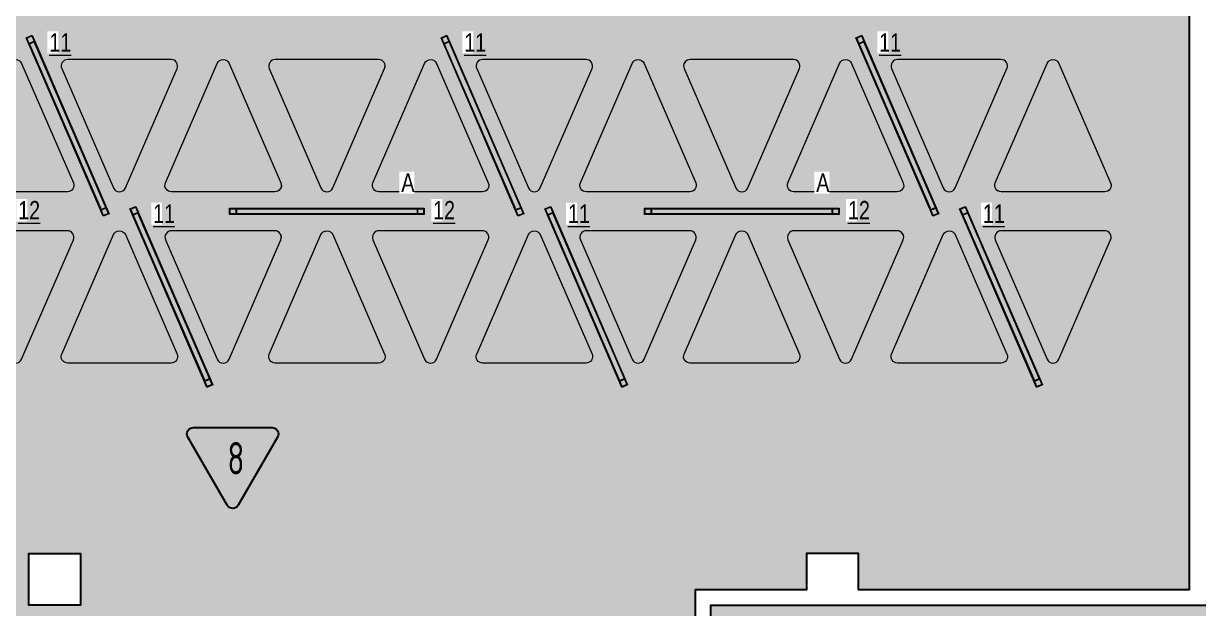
# Model space of a CAD drawing. Header units: millimetres. Extents: x -510890 to 418982, y -118257 to 141350.
# Drawn here: x -206474 to -197412, y 118376 to 122889 of the extents above; entities that cross this region are included whole.
import ezdxf

# ---------------------------------------------------------------- set-up
doc = ezdxf.new("R2010")
doc.units = ezdxf.units.MM
for name, color, linetype, lineweight in [('_ЭОМ_ОБЩ_Освещение_текст тип светильника', 172, 'Continuous', 50), ('_ЭОМ_светильник А', 1, 'Continuous', 35), ('_ЭОМ_светильник Р', 4, 'Continuous', 35), ('АР_Потолки_Штриховка', 252, 'Continuous', 0)]:
    doc.layers.add(name, color=color, linetype=linetype, lineweight=lineweight)
doc.layers.add('RAL 9010', color=7, linetype='Continuous')
doc.layers.add('X-ref Light', color=250, linetype='Continuous')
for name, color, linetype, lineweight, true_color in [('АР_Потолок_RAL 095 85 40', 7, 'Continuous', 5, 0xddc87a), ('АР_Потолок_RAL 100 70 20', 7, 'Continuous', 5, 0xb3ac85), ('АР_Потолок_Покраска', 7, 'Continuous', 5, 0x007399)]:
    doc.layers.add(name, color=color, linetype=linetype, lineweight=lineweight, true_color=true_color)
doc.layers.get('X-ref Light').off()
doc.styles.add('ISOCPEUR', font='isocpeur.ttf', dxfattribs={"height": 800})
doc.styles.add('ГОСТ', font='cad.shx', dxfattribs={"width": 0.8})

# ---------------------------------------------------------------- blocks, each defined once
blk = doc.blocks.new('RVE-PLS5070-1500-P')
at = {"color": 0, "linetype": 'ByBlock', "lineweight": -2, "ltscale": 40}
for points in [[(750, -25), (-750, -25), (-750, 25), (750, 25)], [(745, -20), (-745, -20), (-745, 20), (745, 20)]]:
    blk.add_lwpolyline(points, close=True, dxfattribs=at)
blk = doc.blocks.new('A$C35e846bc')
at = {"layer": 'АР_Потолки_Штриховка', "color": 18, "lineweight": 18, "ltscale": 100, "true_color": 0x000000}
for points in [[(2671.1, 63212.1), (2114.6, 64496.7), (2068.7, 64476.9), (2625.2, 63192.2)], [(2664.5, 63214.7), (2112, 64490.2), (2075.3, 64474.3), (2627.8, 63198.8)], [(5871.1, 63212.1), (5314.6, 64496.7), (5268.7, 64476.9), (5825.2, 63192.2)], [(5864.5, 63214.7), (5312, 64490.2), (5275.3, 64474.3), (5827.8, 63198.8)], [(9071.1, 63212.1), (8514.6, 64496.7), (8468.7, 64476.9), (9025.2, 63192.2)], [(9064.5, 63214.7), (8512, 64490.2), (8475.3, 64474.3), (9027.8, 63198.8)], [(3471.1, 61891.3), (2914.6, 63176), (2868.7, 63156.1), (3425.2, 61871.5)], [(3464.5, 61893.9), (2912, 63169.4), (2875.3, 63153.5), (3427.8, 61878)], [(3669.9, 63209.1), (5069.9, 63209.1), (5069.9, 63159.1), (3669.9, 63159.1)], [(3674.9, 63204.1), (5064.9, 63204.1), (5064.9, 63164.1), (3674.9, 63164.1)], [(6671.1, 61891.3), (6114.6, 63176), (6068.7, 63156.1), (6625.2, 61871.5)], [(6664.5, 61893.9), (6112, 63169.4), (6075.3, 63153.5), (6627.8, 61878)], [(6869.9, 63209.1), (8269.9, 63209.1), (8269.9, 63159.1), (6869.9, 63159.1)], [(6874.9, 63204.1), (8264.9, 63204.1), (8264.9, 63164.1), (6874.9, 63164.1)], [(9871.1, 61891.3), (9314.6, 63176), (9268.7, 63156.1), (9825.2, 61871.5)], [(9864.5, 61893.9), (9312, 63169.4), (9275.3, 63153.5), (9827.8, 61878)]]:
    blk.add_lwpolyline(points, close=True, dxfattribs=at)
for points in [[(2414.7, 63404, -0.539691), (2368.8, 63334.1), (1571.1, 63334.1, -0.539691), (1525.2, 63404), (1924, 64324.7, -0.656611), (2015.8, 64324.7), (2414.7, 63404)], [(3214.7, 64285, 0.539691), (3168.8, 64354.9), (2371.1, 64354.9, 0.539691), (2325.2, 64285), (2724, 63364.2, 0.656611), (2815.8, 63364.2), (3214.7, 64285)], [(4014.7, 63404, -0.539691), (3968.8, 63334.1), (3171.1, 63334.1, -0.539691), (3125.2, 63404), (3524, 64324.7, -0.656611), (3615.8, 64324.7), (4014.7, 63404)], [(4814.7, 64285, 0.539691), (4768.8, 64354.9), (3971.1, 64354.9, 0.539691), (3925.2, 64285), (4324, 63364.2, 0.656611), (4415.8, 63364.2), (4814.7, 64285)], [(5614.7, 63404, -0.539691), (5568.8, 63334.1), (4771.1, 63334.1, -0.539691), (4725.2, 63404), (5124, 64324.7, -0.656611), (5215.8, 64324.7), (5614.7, 63404)], [(6414.7, 64285, 0.539691), (6368.8, 64354.9), (5571.1, 64354.9, 0.539691), (5525.2, 64285), (5924, 63364.2, 0.656611), (6015.8, 63364.2), (6414.7, 64285)], [(7214.7, 63404, -0.539691), (7168.8, 63334.1), (6371.1, 63334.1, -0.539691), (6325.2, 63404), (6724, 64324.7, -0.656611), (6815.8, 64324.7), (7214.7, 63404)], [(8014.7, 64285, 0.539691), (7968.8, 64354.9), (7171.1, 64354.9, 0.539691), (7125.2, 64285), (7524, 63364.2, 0.656611), (7615.8, 63364.2), (8014.7, 64285)], [(8814.7, 63404, -0.539691), (8768.8, 63334.1), (7971.1, 63334.1, -0.539691), (7925.2, 63404), (8324, 64324.7, -0.656611), (8415.8, 64324.7), (8814.7, 63404)], [(9614.7, 64285, 0.539691), (9568.8, 64354.9), (8771.1, 64354.9, 0.539691), (8725.2, 64285), (9124, 63364.2, 0.656611), (9215.8, 63364.2), (9614.7, 64285)], [(10414.7, 63404, -0.539691), (10368.8, 63334.1), (9571.1, 63334.1, -0.539691), (9525.2, 63404), (9924, 64324.7, -0.656611), (10015.8, 64324.7), (10414.7, 63404)], [(2414.7, 62964.2, 0.539691), (2368.8, 63034.1), (1571.1, 63034.1, 0.539691), (1525.2, 62964.2), (1924, 62043.5, 0.656611), (2015.8, 62043.5), (2414.7, 62964.2)], [(3214.7, 62083.2, -0.539691), (3168.8, 62013.4), (2371.1, 62013.4, -0.539691), (2325.2, 62083.2), (2724, 63004, -0.656611), (2815.8, 63004), (3214.7, 62083.2)], [(4014.7, 62964.2, 0.539691), (3968.8, 63034.1), (3171.1, 63034.1, 0.539691), (3125.2, 62964.2), (3524, 62043.5, 0.656611), (3615.8, 62043.5), (4014.7, 62964.2)], [(4814.7, 62083.2, -0.539691), (4768.8, 62013.4), (3971.1, 62013.4, -0.539691), (3925.2, 62083.2), (4324, 63004, -0.656611), (4415.8, 63004), (4814.7, 62083.2)], [(5614.7, 62964.2, 0.539691), (5568.8, 63034.1), (4771.1, 63034.1, 0.539691), (4725.2, 62964.2), (5124, 62043.5, 0.656611), (5215.8, 62043.5), (5614.7, 62964.2)], [(6414.7, 62083.2, -0.539691), (6368.8, 62013.4), (5571.1, 62013.4, -0.539691), (5525.2, 62083.2), (5924, 63004, -0.656611), (6015.8, 63004), (6414.7, 62083.2)], [(7214.7, 62964.2, 0.539691), (7168.8, 63034.1), (6371.1, 63034.1, 0.539691), (6325.2, 62964.2), (6724, 62043.5, 0.656611), (6815.8, 62043.5), (7214.7, 62964.2)], [(8014.7, 62083.2, -0.539691), (7968.8, 62013.4), (7171.1, 62013.4, -0.539691), (7125.2, 62083.2), (7524, 63004, -0.656611), (7615.8, 63004), (8014.7, 62083.2)], [(8814.7, 62964.2, 0.539691), (8768.8, 63034.1), (7971.1, 63034.1, 0.539691), (7925.2, 62964.2), (8324, 62043.5, 0.656611), (8415.8, 62043.5), (8814.7, 62964.2)], [(9614.7, 62083.2, -0.539691), (9568.8, 62013.4), (8771.1, 62013.4, -0.539691), (8725.2, 62083.2), (9124, 63004, -0.656611), (9215.8, 63004), (9614.7, 62083.2)], [(10414.7, 62964.2, 0.539691), (10368.8, 63034.1), (9571.1, 63034.1, 0.539691), (9525.2, 62964.2), (9924, 62043.5, 0.656611), (10015.8, 62043.5), (10414.7, 62964.2)]]:
    blk.add_lwpolyline(points, format="xyb", dxfattribs=at)
at = {"layer": '_ЭОМ_светильник А', "color": 18, "lineweight": 18, "ltscale": 100, "true_color": 0x000000, "rotation": 180}
for p in [(4369.9, 63184.1), (7569.9, 63184.1)]:
    blk.add_blockref('RVE-PLS5070-1500-P', p, dxfattribs=at)
at = {"layer": '_ЭОМ_светильник Р', "color": 18, "lineweight": 18, "ltscale": 100, "true_color": 0x000000, "rotation": 293.3109098092323}
for p in [(3169.9, 62523.7), (6369.9, 62523.7), (9569.9, 62523.7)]:
    blk.add_blockref('RVE-PLS5070-1500-P', p, dxfattribs=at)
at = {"layer": '_ЭОМ_ОБЩ_Освещение_текст тип светильника', "color": 18, "lineweight": 18, "ltscale": 40, "true_color": 0x000000, "char_height": 142.19, "width": 55.872, "attachment_point": 1, "style": 'ГОСТ', "bg_fill": 3, "box_fill_scale": 1.1, "bg_fill_color": 256, "bg_fill_transparency": 0}
for s, insert in [('{\\L12}', (1988.9, 63263.6)), ('{\\L12}', (5188.9, 63263.6)), ('{\\L12}', (8388.9, 63263.6)), ('{\\L11}', (3029.1, 63237.3)), ('{\\L11}', (6229.1, 63237.3)), ('{\\L11}', (9429.1, 63237.3))]:
    blk.add_mtext(s, dxfattribs=dict(at, insert=insert))
at = {"layer": '_ЭОМ_светильник А', "color": 18, "lineweight": 18, "ltscale": 100, "true_color": 0x000000, "char_height": 142.2, "width": 86.044, "attachment_point": 1, "style": 'ГОСТ', "bg_fill": 3, "box_fill_scale": 1.1, "bg_fill_color": 256, "bg_fill_transparency": 0}
for insert in [(4944.1, 63476.1), (8144.1, 63476.1)]:
    blk.add_mtext('А', dxfattribs=dict(at, insert=insert))
at = {"layer": '_ЭОМ_светильник Р', "color": 18, "lineweight": 18, "ltscale": 100, "true_color": 0x000000, "rotation": 293.3109098092323}
for p in [(2369.9, 63844.5), (5569.9, 63844.5), (8769.9, 63844.5)]:
    blk.add_blockref('RVE-PLS5070-1500-P', p, dxfattribs=at)
at = {"layer": '_ЭОМ_ОБЩ_Освещение_текст тип светильника', "color": 18, "lineweight": 18, "ltscale": 40, "true_color": 0x000000, "char_height": 142.19, "width": 55.872, "attachment_point": 1, "style": 'ГОСТ', "bg_fill": 3, "box_fill_scale": 1.1, "bg_fill_color": 256, "bg_fill_transparency": 0}
for insert in [(2229.1, 64558.1), (5429.1, 64558.1), (8629.1, 64558.1)]:
    blk.add_mtext('{\\L11}', dxfattribs=dict(at, insert=insert))

msp = doc.modelspace()

# ---------------------------------------------------------------- hatches: boundary and pattern name
at = {"layer": 'RAL 9010', "ltscale": 100, "true_color": 0xe1be89}
h = msp.add_hatch(color=31, dxfattribs=at)
h.dxf.hatch_style = 1
h.paths.add_polyline_path([(-205289.2, 122540.7, 0.539691), (-205335.1, 122610.5), (-206132.8, 122610.5, 0.539691), (-206178.6, 122540.7), (-205779.8, 121619.9, 0.656611), (-205688, 121619.9)])
h = msp.add_hatch(color=31, dxfattribs=at)
h.dxf.hatch_style = 1
h.paths.add_polyline_path([(-204179.8, 121619.9, 0.656611), (-204088, 121619.9), (-203689.2, 122540.7, 0.539691), (-203735.1, 122610.5), (-204532.8, 122610.5, 0.539691), (-204578.6, 122540.7)])
h = msp.add_hatch(color=31, dxfattribs=at)
h.dxf.hatch_style = 1
h.paths.add_polyline_path([(-201688, 122580.4, 0.656611), (-201779.8, 122580.4), (-202178.6, 121659.7, 0.539691), (-202132.8, 121589.8), (-201335.1, 121589.8, 0.539691), (-201289.2, 121659.7)])
h = msp.add_hatch(color=31, dxfattribs=at)
h.dxf.hatch_style = 1
h.paths.add_polyline_path([(-198889.2, 122540.7, 0.539691), (-198935.1, 122610.5), (-199732.8, 122610.5, 0.539691), (-199778.6, 122540.7), (-199379.8, 121619.9, 0.656611), (-199288, 121619.9)])
h = msp.add_hatch(color=31, dxfattribs=at)
h.dxf.hatch_style = 1
h.paths.add_polyline_path([(-203379.8, 120299.2, 0.656611), (-203288, 120299.2), (-202889.2, 121219.9, 0.539691), (-202935.1, 121289.8), (-203732.8, 121289.8, 0.539691), (-203778.6, 121219.9)])
h = msp.add_hatch(color=31, dxfattribs=at)
h.dxf.hatch_style = 1
h.paths.add_polyline_path([(-201378.6, 120338.9, 0.539691), (-201332.8, 120269), (-200535.1, 120269, 0.539691), (-200489.2, 120338.9), (-200888, 121259.7, 0.656611), (-200979.8, 121259.7)])
h = msp.add_hatch(color=31, dxfattribs=at)
h.dxf.hatch_style = 1
h.paths.add_polyline_path([(-198932.8, 121289.8, 0.539691), (-198978.6, 121219.9), (-198579.8, 120299.2, 0.656611), (-198488, 120299.2), (-198089.2, 121219.9, 0.539691), (-198135.1, 121289.8)])
at = {"layer": 'АР_Потолки_Штриховка', "ltscale": 100, "true_color": 0xf8f6b0}
h = msp.add_hatch(color=51, dxfattribs=at)
h.dxf.hatch_style = 1
h.paths.add_polyline_path([(-205839.3, 121470.4), (-206391.8, 122745.9), (-206428.5, 122730), (-205876, 121454.5)])
h = msp.add_hatch(color=51, dxfattribs=at)
h.dxf.hatch_style = 1
h.paths.add_polyline_path([(-202639.3, 121470.4), (-203191.8, 122745.9), (-203228.5, 122730), (-202676, 121454.5)])
h = msp.add_hatch(color=51, dxfattribs=at)
h.dxf.hatch_style = 1
h.paths.add_polyline_path([(-199439.3, 121470.4), (-199991.8, 122745.9), (-200028.5, 122730), (-199476, 121454.5)])
h = msp.add_hatch(color=51, dxfattribs=at)
h.dxf.hatch_style = 1
h.paths.add_polyline_path([(-204828.9, 121459.8), (-203438.9, 121459.8), (-203438.9, 121419.8), (-204828.9, 121419.8)])
h = msp.add_hatch(color=51, dxfattribs=at)
h.dxf.hatch_style = 1
h.paths.add_polyline_path([(-201628.9, 121459.8), (-200238.9, 121459.8), (-200238.9, 121419.8), (-201628.9, 121419.8)])
h = msp.add_hatch(color=51, dxfattribs=at)
h.dxf.hatch_style = 1
h.paths.add_polyline_path([(-205039.3, 120149.6), (-205591.8, 121425.1), (-205628.5, 121409.2), (-205076, 120133.7)])
h = msp.add_hatch(color=51, dxfattribs=at)
h.dxf.hatch_style = 1
h.paths.add_polyline_path([(-201839.3, 120149.6), (-202391.8, 121425.1), (-202428.5, 121409.2), (-201876, 120133.7)])
h = msp.add_hatch(color=51, dxfattribs=at)
h.dxf.hatch_style = 1
h.paths.add_polyline_path([(-198639.3, 120149.6), (-199191.8, 121425.1), (-199228.5, 121409.2), (-198676, 120133.7)])
at = {"layer": 'АР_Потолок_RAL 095 85 40', "transparency": 33554687}
h = msp.add_hatch(color=256, dxfattribs=at)
h.dxf.hatch_style = 1
h.paths.add_polyline_path([(-206488, 122580.4, 0.656611), (-206579.8, 122580.4), (-206978.6, 121659.7, 0.539691), (-206932.8, 121589.8), (-206135.1, 121589.8, 0.539691), (-206089.2, 121659.7)])
h = msp.add_hatch(color=256, dxfattribs=at)
h.dxf.hatch_style = 1
h.paths.add_polyline_path([(-204888, 122580.4, 0.656611), (-204979.8, 122580.4), (-205378.6, 121659.7, 0.539691), (-205332.8, 121589.8), (-204535.1, 121589.8, 0.539691), (-204489.2, 121659.7)])
h = msp.add_hatch(color=256, dxfattribs=at)
h.dxf.hatch_style = 1
h.paths.add_polyline_path([(-202089.2, 122540.7, 0.539691), (-202135.1, 122610.5), (-202932.8, 122610.5, 0.539691), (-202978.6, 122540.7), (-202579.8, 121619.9, 0.656611), (-202488, 121619.9)])
h = msp.add_hatch(color=256, dxfattribs=at)
h.dxf.hatch_style = 1
h.paths.add_polyline_path([(-200088, 122580.4, 0.656611), (-200179.8, 122580.4), (-200578.6, 121659.7, 0.539691), (-200532.8, 121589.8), (-199735.1, 121589.8, 0.539691), (-199689.2, 121659.7)])
h = msp.add_hatch(color=256, dxfattribs=at)
h.dxf.hatch_style = 1
h.paths.add_polyline_path([(-205688, 121259.7, 0.656611), (-205779.8, 121259.7), (-206178.6, 120338.9, 0.539691), (-206132.8, 120269), (-205335.1, 120269, 0.539691), (-205289.2, 120338.9)])
h = msp.add_hatch(color=256, dxfattribs=at)
h.dxf.hatch_style = 1
h.paths.add_polyline_path([(-204578.6, 120338.9, 0.539691), (-204532.8, 120269), (-203735.1, 120269, 0.539691), (-203689.2, 120338.9), (-204088, 121259.7, 0.656611), (-204179.8, 121259.7)])
h = msp.add_hatch(color=256, dxfattribs=at)
h.dxf.hatch_style = 1
h.paths.add_polyline_path([(-202132.8, 121289.8, 0.539691), (-202178.6, 121219.9), (-201779.8, 120299.2, 0.656611), (-201688, 120299.2), (-201289.2, 121219.9, 0.539691), (-201335.1, 121289.8)])
h = msp.add_hatch(color=256, dxfattribs=at)
h.dxf.hatch_style = 1
h.paths.add_polyline_path([(-199288, 121259.7, 0.656611), (-199379.8, 121259.7), (-199778.6, 120338.9, 0.539691), (-199732.8, 120269), (-198935.1, 120269, 0.539691), (-198889.2, 120338.9)])
at = {"layer": 'АР_Потолок_RAL 100 70 20', "transparency": 33554687}
h = msp.add_hatch(color=256, dxfattribs=at)
h.dxf.hatch_style = 1
h.paths.add_polyline_path([(-203288, 122580.4, 0.656611), (-203379.8, 122580.4), (-203778.6, 121659.7, 0.539691), (-203732.8, 121589.8), (-202935.1, 121589.8, 0.539691), (-202889.2, 121659.7)])
h = msp.add_hatch(color=256, dxfattribs=at)
h.dxf.hatch_style = 1
h.paths.add_polyline_path([(-200979.8, 121619.9, 0.656611), (-200888, 121619.9), (-200489.2, 122540.7, 0.539691), (-200535.1, 122610.5), (-201332.8, 122610.5, 0.539691), (-201378.6, 122540.7)])
h = msp.add_hatch(color=256, dxfattribs=at)
h.dxf.hatch_style = 1
h.paths.add_polyline_path([(-198488, 122580.4, 0.656611), (-198579.8, 122580.4), (-198978.6, 121659.7, 0.539691), (-198932.8, 121589.8), (-198135.1, 121589.8, 0.539691), (-198089.2, 121659.7)])
h = msp.add_hatch(color=256, dxfattribs=at)
h.dxf.hatch_style = 1
h.paths.add_polyline_path([(-206579.8, 120299.2, 0.656611), (-206488, 120299.2), (-206089.2, 121219.9, 0.539691), (-206135.1, 121289.8), (-206932.8, 121289.8, 0.539691), (-206978.6, 121219.9)])
h = msp.add_hatch(color=256, dxfattribs=at)
h.dxf.hatch_style = 1
h.paths.add_polyline_path([(-205332.8, 121289.8, 0.539691), (-205378.6, 121219.9), (-204979.8, 120299.2, 0.656611), (-204888, 120299.2), (-204489.2, 121219.9, 0.539691), (-204535.1, 121289.8)])
h = msp.add_hatch(color=256, dxfattribs=at)
h.dxf.hatch_style = 1
h.paths.add_polyline_path([(-202488, 121259.7, 0.656611), (-202579.8, 121259.7), (-202978.6, 120338.9, 0.539691), (-202932.8, 120269), (-202135.1, 120269, 0.539691), (-202089.2, 120338.9)])
h = msp.add_hatch(color=256, dxfattribs=at)
h.dxf.hatch_style = 1
h.paths.add_polyline_path([(-200179.8, 120299.2, 0.656611), (-200088, 120299.2), (-199689.2, 121219.9, 0.539691), (-199735.1, 121289.8), (-200532.8, 121289.8, 0.539691), (-200578.6, 121219.9)])
at = {"layer": 'АР_Потолок_Покраска'}
h = msp.add_hatch(dxfattribs=at)
h.set_pattern_fill('CROSS', color=256, scale=25)
h.set_pattern_definition([(0, (-432611.07, 92549.41), (158.75, 158.75), [79.375, -238.125]), (90, (-432571.38, 92509.72), (-158.75, 158.75), [79.375, -238.125])])
h.paths.add_polyline_path([(-206433.9, 124400.7), (-206433.9, 124800.7), (-206033.9, 124800.7), (-206033.9, 124400.7)], flags=16)
h.paths.add_polyline_path([(-200433.9, 124400.7), (-200433.9, 124800.7), (-200033.9, 124800.7), (-200033.9, 124400.7)], flags=16)
h.paths.add_polyline_path([(-206433.9, 118400.7), (-206433.9, 118800.7), (-206033.9, 118800.7), (-206033.9, 118400.7)], flags=16)
edge = h.paths.add_edge_path()
edge.add_line((-205983.9, 130100.7), (-197483.9, 130100.7))
edge.add_line((-197483.9, 130100.7), (-197483.2, 118520.7))
edge.add_line((-197483.2, 118520.7), (-200033.9, 118520.7))
edge.add_line((-200033.9, 118520.7), (-200033.9, 118800.7))
edge.add_line((-200033.9, 118800.7), (-200433.9, 118800.7))
edge.add_line((-200433.9, 118800.7), (-200433.9, 118520.7))
edge.add_line((-200433.9, 118520.7), (-201293.4, 118520.6))
edge.add_line((-201293.4, 118520.6), (-201293.3, 117094.4))
edge.add_line((-201293.3, 117094.4), (-204022.7, 117094.3))
edge.add_line((-204022.7, 117094.3), (-204022.7, 114793.8))
edge.add_line((-204022.7, 114793.8), (-211435.4, 114793.8))
edge.add_line((-211435.4, 114793.8), (-211435.4, 118400.6))
edge.add_line((-211435.4, 118400.6), (-210235.4, 118400.6))
edge.add_line((-210235.4, 118400.6), (-210235.4, 119100.7))
edge.add_line((-210235.4, 119100.7), (-214171.6, 119100.7))
edge.add_arc((-206025.9, 118392.3), 8176.4, 93.28116, 175.02988, ccw=False)
edge.add_line((-206493.9, 126555.3), (-206493.9, 126660.7))
edge.add_line((-206493.9, 126660.7), (-205983.9, 126660.7))
edge.add_line((-205983.9, 126660.7), (-205983.9, 130100.7))
h = msp.add_hatch(dxfattribs=at)
h.set_pattern_fill('CROSS', color=256, scale=25)
h.set_pattern_definition([(0, (238596.78, 31501.12), (158.75, 158.75), [79.375, -238.125]), (90, (238636.46, 31461.44), (-158.75, 158.75), [79.375, -238.125])])
h.paths.add_polyline_path([(-194033.9, 112400.7), (-194433.9, 112400.7), (-194433.9, 112800.7), (-194033.9, 112800.7)])
edge = h.paths.add_edge_path()
edge.add_line((-200033.9, 112800.7), (-201173.8, 112800.7))
edge.add_line((-201173.8, 112800.7), (-201173.6, 118400.7))
edge.add_line((-201173.6, 118400.7), (-187913.9, 118400.7))
edge.add_line((-187913.9, 118400.7), (-187913.9, 126001))
edge.add_line((-187913.9, 126001), (-194313.9, 126000.9))
edge.add_line((-194313.9, 126000.9), (-194313.9, 127350.7))
edge.add_line((-194313.9, 127350.7), (-185384.4, 127350.7))
edge.add_line((-185384.4, 127350.7), (-185384.4, 118400.7))
edge.add_line((-185384.4, 118400.7), (-182153.9, 118400.7))
edge.add_line((-182153.9, 118400.7), (-182153.9, 115850.7))
edge.add_line((-182153.9, 115850.7), (-187998.9, 115850.7))
edge.add_line((-187998.9, 115850.7), (-187998.9, 114910.7))
edge.add_arc((-197124, 115502.6), 9144.3, 272.82064, 356.28873, ccw=False)
edge.add_line((-196674, 106369.4), (-200033.9, 106369.4))
edge.add_line((-200033.9, 106369.4), (-200032.3, 110700.9))
edge.add_line((-200032.3, 110700.9), (-201173.4, 110702.5))
edge.add_line((-201173.4, 110702.5), (-201173.4, 112400.7))
edge.add_line((-201173.4, 112400.7), (-200033.1, 112400.7))
edge.add_line((-200033.1, 112400.7), (-200033.9, 112800.7))

# ---------------------------------------------------------------- linework, layer by layer
for points in [[(-205983.9, 130100.7), (-197483.9, 130100.7), (-197483.2, 118520.7), (-200033.9, 118520.7), (-200033.9, 118800.7), (-200433.9, 118800.7), (-200433.9, 118520.7), (-201293.4, 118520.6), (-201293.3, 117094.4), (-204022.7, 117094.3), (-204022.7, 114793.8), (-211435.4, 114793.8), (-211435.4, 118400.6), (-210235.4, 118400.6), (-210235.4, 119100.7), (-214171.6, 119100.7, -0.372635), (-206493.9, 126555.3), (-206493.9, 126660.7), (-205983.9, 126660.7)], [(-200033.9, 112800.7), (-201173.8, 112800.7), (-201173.6, 118400.7), (-187913.9, 118400.7), (-187913.9, 126001), (-194313.9, 126000.9), (-194313.9, 127350.7), (-185384.4, 127350.7), (-185384.4, 118400.7), (-182153.9, 118400.7), (-182153.9, 115850.7), (-187998.9, 115850.7), (-187998.9, 114910.7, -0.381204), (-196674, 106369.4), (-200033.9, 106369.4), (-200032.3, 110700.9), (-201173.4, 110702.5), (-201173.4, 112400.7), (-200033.1, 112400.7)]]:
    msp.add_lwpolyline(points, format="xyb", close=True)
msp.add_lwpolyline([(-205163.3, 119771.9), (-204557.1, 119771.9, -0.577349), (-204513.8, 119696.9), (-204816.9, 119171.9, -0.577354), (-204903.5, 119171.9), (-205206.6, 119696.9, -0.577349), (-205163.3, 119771.9, -0.000002)], format="xyb")
for points in [[(-206433.9, 118800.7), (-206033.9, 118800.7), (-206033.9, 118400.7), (-206433.9, 118400.7)], [(-206433.9, 118400.7), (-206433.9, 118800.7), (-206033.9, 118800.7), (-206033.9, 118400.7)], [(-206433.9, 118400.7), (-206433.9, 118800.7), (-206033.9, 118800.7), (-206033.9, 118400.7)]]:
    msp.add_lwpolyline(points, close=True)
at = {"layer": 'АР_Потолки_Штриховка', "color": 18, "ltscale": 100, "true_color": 0x000000}
for points in [[(-205832.7, 121467.8), (-206389.2, 122752.4), (-206435.1, 122732.6), (-205878.6, 121447.9)], [(-205839.3, 121470.4), (-206391.8, 122745.9), (-206428.5, 122730), (-205876, 121454.5)], [(-202632.7, 121467.8), (-203189.2, 122752.4), (-203235.1, 122732.6), (-202678.6, 121447.9)], [(-202639.3, 121470.4), (-203191.8, 122745.9), (-203228.5, 122730), (-202676, 121454.5)], [(-199432.7, 121467.8), (-199989.2, 122752.4), (-200035.1, 122732.6), (-199478.6, 121447.9)], [(-199439.3, 121470.4), (-199991.8, 122745.9), (-200028.5, 122730), (-199476, 121454.5)], [(-204833.9, 121464.8), (-203433.9, 121464.8), (-203433.9, 121414.8), (-204833.9, 121414.8)], [(-204828.9, 121459.8), (-203438.9, 121459.8), (-203438.9, 121419.8), (-204828.9, 121419.8)], [(-201633.9, 121464.8), (-200233.9, 121464.8), (-200233.9, 121414.8), (-201633.9, 121414.8)], [(-201628.9, 121459.8), (-200238.9, 121459.8), (-200238.9, 121419.8), (-201628.9, 121419.8)], [(-205032.7, 120147), (-205589.2, 121431.7), (-205635.1, 121411.8), (-205078.6, 120127.1)], [(-205039.3, 120149.6), (-205591.8, 121425.1), (-205628.5, 121409.2), (-205076, 120133.7)], [(-201832.7, 120147), (-202389.2, 121431.7), (-202435.1, 121411.8), (-201878.6, 120127.1)], [(-201839.3, 120149.6), (-202391.8, 121425.1), (-202428.5, 121409.2), (-201876, 120133.7)], [(-198632.7, 120147), (-199189.2, 121431.7), (-199235.1, 121411.8), (-198678.6, 120127.1)], [(-198639.3, 120149.6), (-199191.8, 121425.1), (-199228.5, 121409.2), (-198676, 120133.7)]]:
    msp.add_lwpolyline(points, close=True, dxfattribs=at)
for points in [[(-206089.2, 121659.7, -0.539691), (-206135.1, 121589.8), (-206932.8, 121589.8, -0.539691), (-206978.6, 121659.7), (-206579.8, 122580.4, -0.656611), (-206488, 122580.4), (-206089.2, 121659.7)], [(-205289.2, 122540.7, 0.539691), (-205335.1, 122610.5), (-206132.8, 122610.5, 0.539691), (-206178.6, 122540.7), (-205779.8, 121619.9, 0.656611), (-205688, 121619.9), (-205289.2, 122540.7)], [(-204489.2, 121659.7, -0.539691), (-204535.1, 121589.8), (-205332.8, 121589.8, -0.539691), (-205378.6, 121659.7), (-204979.8, 122580.4, -0.656611), (-204888, 122580.4), (-204489.2, 121659.7)], [(-203689.2, 122540.7, 0.539691), (-203735.1, 122610.5), (-204532.8, 122610.5, 0.539691), (-204578.6, 122540.7), (-204179.8, 121619.9, 0.656611), (-204088, 121619.9), (-203689.2, 122540.7)], [(-202889.2, 121659.7, -0.539691), (-202935.1, 121589.8), (-203732.8, 121589.8, -0.539691), (-203778.6, 121659.7), (-203379.8, 122580.4, -0.656611), (-203288, 122580.4), (-202889.2, 121659.7)], [(-202089.2, 122540.7, 0.539691), (-202135.1, 122610.5), (-202932.8, 122610.5, 0.539691), (-202978.6, 122540.7), (-202579.8, 121619.9, 0.656611), (-202488, 121619.9), (-202089.2, 122540.7)], [(-201289.2, 121659.7, -0.539691), (-201335.1, 121589.8), (-202132.8, 121589.8, -0.539691), (-202178.6, 121659.7), (-201779.8, 122580.4, -0.656611), (-201688, 122580.4), (-201289.2, 121659.7)], [(-200489.2, 122540.7, 0.539691), (-200535.1, 122610.5), (-201332.8, 122610.5, 0.539691), (-201378.6, 122540.7), (-200979.8, 121619.9, 0.656611), (-200888, 121619.9), (-200489.2, 122540.7)], [(-199689.2, 121659.7, -0.539691), (-199735.1, 121589.8), (-200532.8, 121589.8, -0.539691), (-200578.6, 121659.7), (-200179.8, 122580.4, -0.656611), (-200088, 122580.4), (-199689.2, 121659.7)], [(-198889.2, 122540.7, 0.539691), (-198935.1, 122610.5), (-199732.8, 122610.5, 0.539691), (-199778.6, 122540.7), (-199379.8, 121619.9, 0.656611), (-199288, 121619.9), (-198889.2, 122540.7)], [(-198089.2, 121659.7, -0.539691), (-198135.1, 121589.8), (-198932.8, 121589.8, -0.539691), (-198978.6, 121659.7), (-198579.8, 122580.4, -0.656611), (-198488, 122580.4), (-198089.2, 121659.7)], [(-206089.2, 121219.9, 0.539691), (-206135.1, 121289.8), (-206932.8, 121289.8, 0.539691), (-206978.6, 121219.9), (-206579.8, 120299.2, 0.656611), (-206488, 120299.2), (-206089.2, 121219.9)], [(-205289.2, 120338.9, -0.539691), (-205335.1, 120269), (-206132.8, 120269, -0.539691), (-206178.6, 120338.9), (-205779.8, 121259.7, -0.656611), (-205688, 121259.7), (-205289.2, 120338.9)], [(-204489.2, 121219.9, 0.539691), (-204535.1, 121289.8), (-205332.8, 121289.8, 0.539691), (-205378.6, 121219.9), (-204979.8, 120299.2, 0.656611), (-204888, 120299.2), (-204489.2, 121219.9)], [(-203689.2, 120338.9, -0.539691), (-203735.1, 120269), (-204532.8, 120269, -0.539691), (-204578.6, 120338.9), (-204179.8, 121259.7, -0.656611), (-204088, 121259.7), (-203689.2, 120338.9)], [(-202889.2, 121219.9, 0.539691), (-202935.1, 121289.8), (-203732.8, 121289.8, 0.539691), (-203778.6, 121219.9), (-203379.8, 120299.2, 0.656611), (-203288, 120299.2), (-202889.2, 121219.9)], [(-202089.2, 120338.9, -0.539691), (-202135.1, 120269), (-202932.8, 120269, -0.539691), (-202978.6, 120338.9), (-202579.8, 121259.7, -0.656611), (-202488, 121259.7), (-202089.2, 120338.9)], [(-201289.2, 121219.9, 0.539691), (-201335.1, 121289.8), (-202132.8, 121289.8, 0.539691), (-202178.6, 121219.9), (-201779.8, 120299.2, 0.656611), (-201688, 120299.2), (-201289.2, 121219.9)], [(-200489.2, 120338.9, -0.539691), (-200535.1, 120269), (-201332.8, 120269, -0.539691), (-201378.6, 120338.9), (-200979.8, 121259.7, -0.656611), (-200888, 121259.7), (-200489.2, 120338.9)], [(-199689.2, 121219.9, 0.539691), (-199735.1, 121289.8), (-200532.8, 121289.8, 0.539691), (-200578.6, 121219.9), (-200179.8, 120299.2, 0.656611), (-200088, 120299.2), (-199689.2, 121219.9)], [(-198889.2, 120338.9, -0.539691), (-198935.1, 120269), (-199732.8, 120269, -0.539691), (-199778.6, 120338.9), (-199379.8, 121259.7, -0.656611), (-199288, 121259.7), (-198889.2, 120338.9)], [(-198089.2, 121219.9, 0.539691), (-198135.1, 121289.8), (-198932.8, 121289.8, 0.539691), (-198978.6, 121219.9), (-198579.8, 120299.2, 0.656611), (-198488, 120299.2), (-198089.2, 121219.9)]]:
    msp.add_lwpolyline(points, format="xyb", dxfattribs=at)

# ---------------------------------------------------------------- texts
at = {"insert": (-204901.6, 119659.9), "char_height": 250, "width": 294.334, "attachment_point": 1, "style": 'ISOCPEUR'}
msp.add_mtext('{\\W0.7;8}', dxfattribs=at)

# ---------------------------------------------------------------- next in the draw order: block references
at = {"layer": 'X-ref Light', "color": 18, "lineweight": 30, "true_color": 0x000000}
msp.add_blockref('A$C35e846bc', (-208503.8, 58255.7), dxfattribs=at)

doc.saveas('drawing.dxf')
